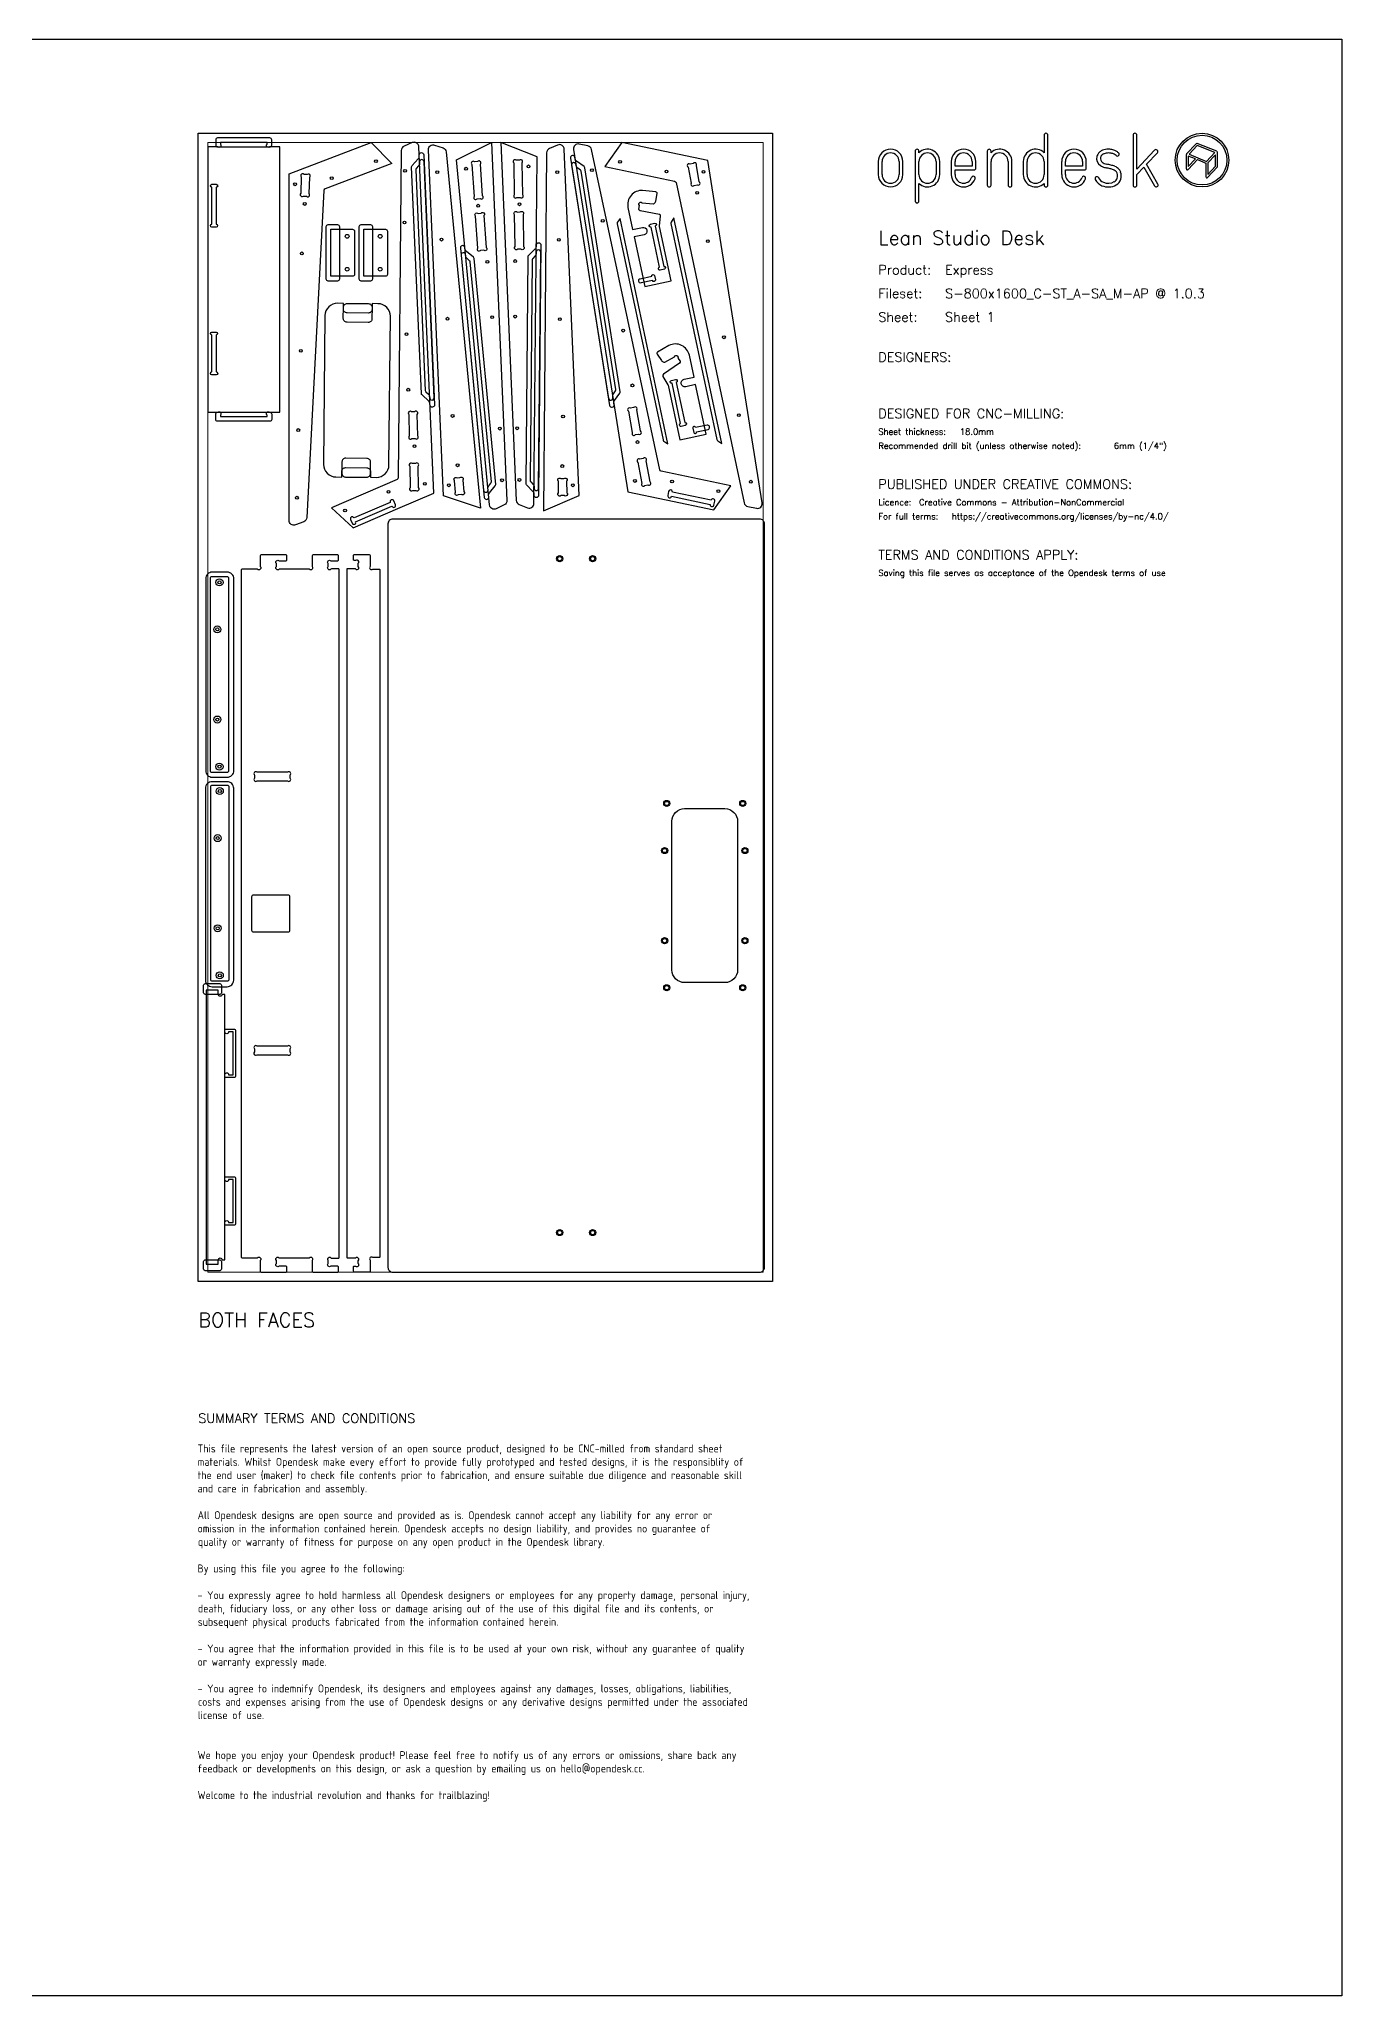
# Model space of a CAD drawing. Header units: millimetres. Extents: x -300 to 5880, y -300 to 4158.
# Drawn here: x 3112 to 5880, y 0 to 4158 of the extents above; entities that cross this region are included whole.
import ezdxf
from ezdxf.enums import TextEntityAlignment as Align

# ---------------------------------------------------------------- set-up
doc = ezdxf.new("R2010")
doc.units = ezdxf.units.MM
doc.layers.add('00-NOPRINT_TEXT', color=7, linetype='Continuous', lineweight=25)
doc.layers.add('00_NOPRINT_TOLERANCE', color=7, linetype='Continuous', lineweight=5)
for name, color, linetype, lineweight, true_color in [('BOARD_$TH-NOMINAL', 3, 'Continuous', 30, 0x00ff00), ('TOP-CUT-INSIDE_18.000MM', 1, 'Continuous', 25, 0xff1c00), ('TOP-CUT-OUTSIDE_18.000MM', 220, 'Continuous', 25, 0xff00d1), ('TOP-HOLE-6.000MM-DIAM_14.000MM', 220, 'Continuous', 25, 0xff00c7), ('TOP-HOLE-6.600MM-DIAM_18.000MM', 3, 'Continuous', 25, 0x00ff0c), ('TOP-HOLE-8.000MM-DIAM_18.000MM', 3, 'Continuous', 25, 0x00ff0c), ('TOP-HOLE-9.000MM-DIAM_13.000MM', 190, 'Continuous', 25, 0x9500ff), ('TOP-POCKET-INSIDE_1.000MM', 3, 'Continuous', 25, 0x0eff00), ('TOP-POCKET-INSIDE_12.000MM', 140, 'Continuous', 25, 0x00b1ff), ('TOP-POCKET-INSIDE_14.000MM', 190, 'Continuous', 25, 0x9300ff), ('TOP-POCKET-INSIDE_6.000MM', 6, 'Continuous', 25, 0xff00e0), ('TOP-POCKET-INSIDE_9.000MM', 60, 'Continuous', 25, 0xb0ff00)]:
    doc.layers.add(name, color=color, linetype=linetype, lineweight=lineweight, true_color=true_color)
doc.layers.add('TOP-CHAMFER-ONLINE_14.000MM', color=70, linetype='Continuous', true_color=0x8fff00)
doc.layers.add('TOP-POCKET-INSIDE_12MM', color=140, linetype='Continuous', true_color=0x00b1ff)
doc.styles.add('OD-ISOCP-17_221', font='isocp.shx')
doc.styles.add('OD-ISOCP-17_222', font='isocp.shx')
doc.styles.add('OD-ISOCP-17_223', font='isocp.shx')
doc.styles.add('OD-ISOCP-17_224', font='isocp.shx')
doc.styles.add('OD-ISOCP-17_225', font='isocp.shx')
doc.styles.add('OD-ISOCP-17_226', font='isocp.shx')
doc.styles.add('OD-ISOCP-17_227', font='isocp.shx')
doc.styles.add('OD-ISOCP-17_228', font='isocp.shx')
doc.styles.add('OD-ISOCP-17_229', font='isocp.shx')
doc.styles.add('OD-ISOCP-17_230', font='isocp.shx')
doc.styles.add('OD-ISOCP-17_231', font='isocp.shx')
doc.styles.add('OD-ISOCP-17_232', font='isocp.shx')
doc.styles.add('OD-ISOCP-17_233', font='isocp.shx')
doc.styles.add('OD-ISOCP-17_234', font='isocp.shx')
doc.styles.add('OD-ISOCP-17_235', font='isocp.shx')
doc.styles.add('OD-ISOCP-17_236', font='isocp.shx')
doc.styles.add('OD-ISOCP-17_237', font='isocp.shx')
doc.styles.add('OD-ISOCP-17_238', font='isocp.shx')
doc.styles.add('OD-ISOCP-17_239', font='isocp.shx')
doc.styles.add('OD-SIMPLEX-13_86', font='simplex.shx')
doc.styles.add('OD-SIMPLEX-20_82', font='simplex.shx')
doc.styles.add('OD-SIMPLEX-20_86', font='simplex.shx')
doc.styles.add('OD-SIMPLEX-30_83', font='simplex.shx')
doc.styles.add('OD-SIMPLEX-30_87', font='simplex.shx')

# ---------------------------------------------------------------- blocks, each defined once
blk = doc.blocks.new('Borders Opendesk_7')
at = {"layer": '00-NOPRINT_TEXT'}
for p, q in [((0, 4158), (5880, 4158)), ((5880, 4158), (5880, 0)), ((5247.4, 3954), (5247.4, 3916.7)), ((5255.3, 3848), (5255.3, 3954)), ((5436.4, 3954), (5436.4, 3848)), ((5444.4, 3881.9), (5444.4, 3954)), ((4973.4, 3920.1), (4973.4, 3814.1)), ((4981.3, 3916.7), (4981.3, 3920.1)), ((5126.6, 3920.1), (5126.6, 3848)), ((5134.5, 3916.7), (5134.5, 3920.1)), ((5482.1, 3922), (5444.4, 3881.9)), ((5464.8, 3892.1), (5487.9, 3916.6)), ((5549.5, 3912.6), (5549.5, 3882.2)), ((5570.5, 3935.8), (5550.1, 3914)), ((5553.7, 3909.6), (5553.7, 3887.4)), ((5568.8, 3903.5), (5553.7, 3909.6)), ((5572.6, 3931.9), (5555.2, 3913.4)), ((5555.2, 3913.4), (5592.6, 3898.3)), ((5610, 3916.9), (5572.6, 3931.9)), ((5614.4, 3919.6), (5572.8, 3936.3)), ((5592.6, 3898.3), (5610, 3916.9)), ((5611.5, 3912.4), (5595.2, 3895.1)), ((5611.5, 3888.1), (5611.5, 3912.4)), ((5615.7, 3887.3), (5615.7, 3917.6)), ((4895, 3898), (4895, 3870.1)), ((4902.9, 3870.1), (4902.9, 3898)), ((4939.3, 3898), (4939.3, 3870.1)), ((4947.3, 3870.1), (4947.3, 3898)), ((4981.3, 3870.1), (4981.3, 3898)), ((5017.7, 3898), (5017.7, 3870.1)), ((5025.6, 3870.1), (5025.6, 3898)), ((5050, 3898), (5050, 3870.1)), ((5058, 3888.1), (5058, 3898)), ((5094.4, 3888.1), (5058, 3888.1)), ((5058, 3870.1), (5058, 3880.1)), ((5058, 3880.1), (5098.3, 3880.1)), ((5094.4, 3898), (5094.4, 3888.1)), ((5102.3, 3884.1), (5102.3, 3898)), ((5134.5, 3848), (5134.5, 3898)), ((5170.9, 3898), (5170.9, 3848)), ((5178.9, 3848), (5178.9, 3898)), ((5203, 3898), (5203, 3870.1)), ((5211, 3870.1), (5211, 3898)), ((5247.4, 3898), (5247.4, 3870.1)), ((5284.6, 3898), (5284.6, 3870.1)), ((5292.6, 3888.1), (5292.6, 3898)), ((5329, 3888.1), (5292.6, 3888.1)), ((5292.6, 3870.1), (5292.6, 3880.1)), ((5292.6, 3880.1), (5332.9, 3880.1)), ((5329, 3898), (5329, 3888.1)), ((5336.9, 3884.1), (5336.9, 3898)), ((5444.4, 3870.4), (5459.1, 3886)), ((5444.4, 3848), (5444.4, 3870.4)), ((5459.1, 3886), (5482.1, 3846)), ((5489, 3850), (5464.8, 3892.1)), ((5553.1, 3880.8), (5572.9, 3901.9)), ((5553.7, 3887.4), (5568.8, 3903.5)), ((5572.9, 3901.9), (5591.1, 3894.5)), ((5591.1, 3894.5), (5591.1, 3865.5)), ((5594.7, 3864.1), (5615.1, 3885.8)), ((5595.2, 3895.1), (5595.2, 3870.7)), ((5595.2, 3870.7), (5611.5, 3888.1)), ((4981.3, 3814.1), (4981.3, 3851.4)), ((5247.4, 3851.4), (5247.4, 3848)), ((5880, 0), (0, 0))]:
    blk.add_line(p, q, dxfattribs=at)
for radius in [57, 52.9]:
    blk.add_circle((5582.9, 3901), radius, dxfattribs=at)
for centre, radius, start, end in [((5251.3, 3954), 3.97, 0, 180), ((5440.4, 3954), 3.97, 0, 180), ((4921.1, 3898), 26.1, 0, 180), ((4921.1, 3898), 18.2, 0, 180), ((4977.3, 3920.1), 3.97, 0, 180), ((4999.5, 3898), 26.1, 0, 134.1316), ((4999.5, 3898), 18.2, 0, 180), ((5076.2, 3898), 26.1, 0, 180), ((5076.2, 3898), 18.2, 0, 180), ((5130.6, 3920.1), 3.97, 0, 180), ((5152.7, 3898), 26.1, 0, 134.1316), ((5152.7, 3898), 18.2, 0, 180), ((5229.2, 3898), 26.1, 45.8684, 180), ((5229.2, 3898), 18.2, 0, 180), ((5310.8, 3898), 26.1, 0, 180), ((5310.8, 3898), 18.2, 0, 180), ((5377.2, 3904.5), 18.3, 167.0964, 235.8453), ((5375.9, 3904.8), 16.9, 150.5139, 167.0489), ((5377.5, 3903.4), 19, 138.9882, 149.267), ((5377.5, 3903.4), 19, 127.9168, 138.9882), ((5380.5, 3899.5), 24, 111.7012, 127.9168), ((5375.9, 3904.8), 8.99, 151.0519, 168.0238), ((5377.5, 3903.4), 11.1, 138.9882, 148.8091), ((5377.5, 3903.4), 11.1, 127.9168, 138.9882), ((5380.5, 3899.5), 16, 111.7012, 127.9168), ((5383.5, 3891.9), 32.1, 90, 111.7012), ((5383.5, 3891.9), 24.2, 90, 111.7012), ((5383.5, 3878.8), 45.3, 80.7104, 90), ((5383.5, 3878.8), 37.3, 80.7104, 90), ((5385.9, 3893.2), 22.7, 71.5035, 80.7104), ((5385.9, 3893.2), 30.7, 71.5035, 80.7104), ((5387.1, 3896.7), 19, 61.0356, 71.5035), ((5387.1, 3896.7), 26.9, 61.0356, 71.5035), ((5387.1, 3896.7), 19, 46.7983, 61.0356), ((5387.1, 3896.7), 26.9, 46.7983, 61.0356), ((5402.8, 3913.5), 3.97, 226.7983, 46.7983), ((5485, 3919.3), 3.97, 316.7135, 136.7135), ((5551.6, 3912.6), 2.06, 136.7696, 180), ((5572, 3934.4), 2.06, 68.0714, 136.7696), ((5613.6, 3917.6), 2.06, 0, 68.0714), ((4921.1, 3870.1), 26.1, 180, 0), ((4921.1, 3870.1), 18.2, 180, 0), ((4999.5, 3870.1), 18.2, 180, 0), ((4999.5, 3870.1), 26.1, 225.8684, 0), ((5076.2, 3870.1), 26.1, 180, 340.0258), ((5076.2, 3870.1), 18.2, 180, 340.0258), ((5098.3, 3884.1), 3.97, 270, 0), ((5229.2, 3870.1), 26.1, 180, 314.1316), ((5229.2, 3870.1), 18.2, 180, 0), ((5310.8, 3870.1), 26.1, 180, 340.0258), ((5310.8, 3870.1), 18.2, 180, 340.0258), ((5332.9, 3884.1), 3.97, 270, 0), ((5377.2, 3904.5), 10.3, 167.9603, 235.8613), ((5382, 3911.6), 26.9, 235.8511, 248.0912), ((5382, 3911.6), 18.9, 235.8511, 248.0912), ((5388.7, 3928.4), 44.9, 248.0912, 257.5385), ((5388.7, 3928.4), 37, 248.0912, 257.5385), ((5300, 3526.6), 366.5, 76.1947, 77.5385), ((5300, 3526.6), 374.5, 76.1947, 77.5385), ((5372.7, 3822.5), 61.9, 69.1442, 76.1947), ((5372.7, 3822.5), 69.8, 69.1442, 76.1947), ((5389.5, 3866.6), 14.6, 38.9291, 69.1442), ((5389.5, 3866.6), 22.5, 38.9291, 69.1442), ((5393.9, 3870.2), 8.99, 17.5834, 38.9291), ((5385.6, 3867.6), 17.6, 343.8033, 17.5834), ((5393.9, 3870.2), 16.9, 17.5834, 38.9291), ((5385.6, 3867.6), 25.5, 343.8033, 17.5834), ((5551.6, 3882.2), 2.06, 180, 316.7696), ((5613.6, 3887.3), 2.06, 316.7696, 0), ((5097, 3862.6), 3.97, 340.0258, 160.0258), ((5130.6, 3848), 3.97, 180, 0), ((5174.9, 3848), 3.97, 180, 0), ((5251.3, 3848), 3.97, 180, 0), ((5331.6, 3862.6), 3.97, 340.0258, 160.0258), ((5359.7, 3861.7), 3.97, 24.786, 204.786), ((5380.2, 3871.2), 26.6, 204.786, 247.9544), ((5380.2, 3871.2), 18.7, 204.786, 247.9544), ((5383.5, 3879.3), 35.4, 247.9544, 298.2026), ((5383.5, 3879.3), 27.4, 247.9544, 298.2026), ((5390.6, 3866.1), 12.5, 298.2026, 343.8033), ((5390.6, 3866.1), 20.4, 298.2026, 343.8033), ((5440.4, 3848), 3.97, 180, 0), ((5485.5, 3848), 3.97, 209.8417, 29.8417), ((5593.2, 3865.5), 2.06, 180, 316.7696), ((4977.3, 3814.1), 3.97, 180, 0)]:
    blk.add_arc(centre, radius, start, end, dxfattribs=at)
at = {"layer": '00_NOPRINT_TOLERANCE'}
for p, q in [((3450, 3958), (4670, 3958)), ((3450, 1518), (3450, 3958)), ((4670, 3958), (4670, 1518)), ((3470, 3938), (4650, 3938)), ((3470, 1538), (3470, 3938)), ((4650, 3938), (4650, 1538)), ((4670, 1518), (3450, 1518)), ((4650, 1538), (3470, 1538))]:
    blk.add_line(p, q, dxfattribs=at)
at = {"layer": 'BOARD_$TH-NOMINAL'}
for p, q in [((3450, 3958), (4670, 3958)), ((3450, 1518), (3450, 3958)), ((4670, 3958), (4670, 1518)), ((4670, 1518), (3450, 1518))]:
    blk.add_line(p, q, dxfattribs=at)
at = {"layer": '00-NOPRINT_TEXT'}
for s, height, style, p in [('Lean Studio Desk', 30, 'OD-SIMPLEX-30_83', (4895, 3720.9)), ('Product:', 20, 'OD-SIMPLEX-20_82', (4895, 3657.9)), ('Express', 20, 'OD-SIMPLEX-20_82', (5036.9, 3657.9)), ('Fileset:', 20, 'OD-SIMPLEX-20_82', (4895, 3607.7)), ('S-800x1600_C-ST_A-SA_M-AP @ 1.0.3', 20, 'OD-SIMPLEX-20_82', (5036.9, 3607.6)), ('Sheet:', 20, 'OD-SIMPLEX-20_82', (4895, 3557.4)), ('Sheet 1', 20, 'OD-SIMPLEX-20_82', (5036.9, 3557.5)), ('DESIGNERS:', 20, 'OD-SIMPLEX-20_82', (4895, 3472.4)), ('DESIGNED FOR CNC-MILLING:', 20, 'OD-SIMPLEX-20_82', (4895, 3352.4)), ('Sheet thickness:', 13, 'OD-SIMPLEX-13_86', (4895, 3317.4)), ('18.0mm', 13, 'OD-SIMPLEX-13_86', (5068.3, 3317.4)), ('Recommended drill bit (unless otherwise noted):', 13, 'OD-SIMPLEX-13_86', (4895, 3287.4)), ('6mm (1/4")', 13, 'OD-SIMPLEX-13_86', (5395.5, 3287.4)), ('PUBLISHED UNDER CREATIVE COMMONS:', 20, 'OD-SIMPLEX-20_82', (4895, 3202.4)), ('Licence:', 13, 'OD-SIMPLEX-13_86', (4895, 3167.4)), ('Creative Commons - Attribution-NonCommercial', 13, 'OD-SIMPLEX-13_86', (4981.5, 3167.4)), ('For full terms:', 13, 'OD-SIMPLEX-13_86', (4895, 3137.4)), ('https://creativecommons.org/licenses/by-nc/4.0/', 13, 'OD-SIMPLEX-13_86', (5051.1, 3137.4)), ('TERMS AND CONDITIONS APPLY:', 20, 'OD-SIMPLEX-20_82', (4895, 3052.3)), ('Saving this file serves as acceptance of the Opendesk terms of use ', 13, 'OD-SIMPLEX-13_86', (4895, 3017.3))]:
    blk.add_text(s, height=height, dxfattribs=dict(at, style=style)).set_placement(p)
at = {"layer": '00-NOPRINT_TEXT', "color": 7}
for s, height, style, p in [('BOTH FACES', 30, 'OD-SIMPLEX-30_87', (3450, 1451.3)), ('SUMMARY TERMS AND CONDITIONS', 20, 'OD-SIMPLEX-20_86', (3450, 1237.4))]:
    blk.add_text(s, height=height, dxfattribs=dict(at, style=style)).set_placement(p, align=Align.TOP_LEFT)
for s, style, p in [('This file represents the latest version of an open source product, designed to be CNC-milled from standard sheet', 'OD-ISOCP-17_221', (3448.5, 1154.7)), ('materials. Whilst Opendesk make every effort to provide fully prototyped and tested designs, it is the responsiblity of', 'OD-ISOCP-17_222', (3448.5, 1126.3)), ('the end user (maker) to check file contents prior to fabrication, and ensure suitable due diligence and reasonable skill', 'OD-ISOCP-17_223', (3448.5, 1098)), ('and care in fabrication and assembly.', 'OD-ISOCP-17_224', (3448.5, 1069.7)), ('All Opendesk designs are open source and provided as is. Opendesk cannot accept any liability for any error or', 'OD-ISOCP-17_225', (3448.5, 1013)), ('omission in the information contained herein. Opendesk accepts no design liability, and provides no guarantee of', 'OD-ISOCP-17_226', (3448.5, 984.7)), ('quality or warranty of fitness for purpose on any open product in the Opendesk library.', 'OD-ISOCP-17_227', (3449.1, 956.3)), ('By using this file you agree to the following:', 'OD-ISOCP-17_228', (3448.5, 899.7)), ('- You expressly agree to hold harmless all Opendesk designers or employees for any property damage, personal injury,', 'OD-ISOCP-17_229', (3448.5, 843)), ('death, fiduciary loss, or any other loss or damage arising out of the use of this digital file and its contents, or', 'OD-ISOCP-17_230', (3449.1, 814.7)), ('subsequent physical products fabricated from the information contained herein.', 'OD-ISOCP-17_231', (3449, 786.3)), ('- You agree that the information provided in this file is to be used at your own risk, without any guarantee of quality', 'OD-ISOCP-17_232', (3448.5, 729.7)), ('or warranty expressly made.', 'OD-ISOCP-17_233', (3448.5, 701.3)), ('- You agree to indemnify Opendesk, its designers and employees against any damages, losses, obligations, liabilities,', 'OD-ISOCP-17_234', (3448.5, 644.7)), ('costs and expenses arising from the use of Opendesk designs or any derivative designs permitted under the associated', 'OD-ISOCP-17_235', (3449.1, 616.3)), ('license of use.', 'OD-ISOCP-17_236', (3448.8, 588)), ('We hope you enjoy your Opendesk product! Please feel free to notify us of any errors or omissions, share back any', 'OD-ISOCP-17_237', (3448.5, 503)), ('feedback or developments on this design, or ask a question by emailing us on hello@opendesk.cc.', 'OD-ISOCP-17_238', (3448.5, 474.7)), ('Welcome to the industrial revolution and thanks for trailblazing!', 'OD-ISOCP-17_239', (3448.5, 418))]:
    blk.add_text(s, height=17, dxfattribs=dict(at, style=style)).set_placement(p)

msp = doc.modelspace()

# ---------------------------------------------------------------- linework, layer by layer
at = {"layer": 'TOP-CHAMFER-ONLINE_14.000MM'}
msp.add_lwpolyline([(4653, 3128, 0.414214), (4643, 3138), (3863, 3138, 0.414214), (3853, 3128), (3853, 1548, 0.414214), (3863, 1538), (4643, 1538, 0.414214), (4653, 1548)], format="xyb", close=True, dxfattribs=at)
at = {"layer": 'TOP-CUT-INSIDE_18.000MM'}
for points in [[(3488, 3849.5, -0.999973), (3488, 3843.1), (3488, 3764.8, -1), (3488, 3758.5), (3479, 3758.5, -1), (3479, 3764.8), (3479, 3843.1, -1), (3479, 3849.5)], [(3488, 3444.5), (3479, 3444.5, -1), (3479, 3450.9), (3479, 3529.2, -1), (3479, 3535.5), (3488, 3535.5, -0.99964), (3488, 3529.2), (3488, 3450.9, -1)], [(4385.4, 3318.8, 1), (4390, 3325.4), (4381.6, 3370.3, 1), (4375, 3374.9), (4368.5, 3373.7, 1), (4363.9, 3367.1), (4372.3, 3322.1, 1), (4378.9, 3317.6)], [(3898.2, 3314.7, 1), (3904, 3309.1), (3910.6, 3309.2, 1), (3916.2, 3315), (3915.4, 3360.6, 1), (3909.7, 3366.2), (3903, 3366.1, 1), (3897.4, 3360.3)], [(3999.8, 3225.7), (4006.1, 3226.2, -1.006764), (4012.1, 3220.9), (4014.2, 3196.4, -1.006883), (4009.1, 3190.3), (4002.4, 3189.8, -1.007568), (3996.4, 3195), (3994.7, 3219.6, -1.007458)], [(4232.6, 3218.6), (4233.1, 3194, -1.007568), (4227.5, 3188.2), (4220.8, 3188.1, -1.006883), (4215.2, 3193.8), (4215.1, 3218.4, -1.006764), (4220.7, 3224.1), (4227, 3224.2, -1.007458)], [(3780.9, 3140.5, 1), (3773.5, 3137.4), (3777.1, 3129.1, 1), (3784.4, 3132.2), (3861.6, 3165.5, 1), (3869, 3168.6), (3865.4, 3176.9, 1), (3858, 3173.7)], [(4537.7, 3169.3, 1), (4545.6, 3167.7), (4547.4, 3176.5, 1), (4539.6, 3178.1), (4457.4, 3195.3, 1), (4449.5, 3196.9), (4447.7, 3188.1, 1), (4455.5, 3186.5)], [(4596, 2496), (4596, 2180, -0.414214), (4569.2, 2153.2), (4483.2, 2153.2, -0.414214), (4456.4, 2180), (4456.4, 2496, -0.414214), (4483.2, 2522.8), (4569.2, 2522.8, -0.414214)], [(3564.1, 2336, -0.414214), (3568.1, 2340), (3640.1, 2340, -0.414214), (3644.1, 2336), (3644.1, 2264, -0.414214), (3640.1, 2260), (3568.1, 2260, -0.414214), (3564.1, 2264)], [(3639.6, 2000, 1), (3645.3, 2005.7), (3645.3, 2012.3, 1), (3639.6, 2018), (3575.1, 2018, 1), (3569.4, 2012.3), (3569.4, 2005.7, 1), (3575.1, 2000)]]:
    msp.add_lwpolyline(points, format="xyb", close=True, dxfattribs=at)
for points in [[(3918.1, 3205), (3917.3, 3250.7, 1), (3911.5, 3256.2), (3904.9, 3256.1, 1), (3899.3, 3250.4), (3900.1, 3204.7, 1), (3905.8, 3199.1), (3912.5, 3199.2, 1), (3918.1, 3205)], [(4398.9, 3209.5), (4405.5, 3210.7, 1), (4410, 3217.3), (4401.7, 3262.2, 1), (4395.1, 3266.7), (4388.5, 3265.5, 1), (4384, 3258.9), (4392.3, 3214, 1), (4398.9, 3209.5)], [(3645.3, 2587.7), (3645.3, 2594.3, 1), (3639.6, 2600), (3575.1, 2600, 1), (3569.4, 2594.3), (3569.4, 2587.7, 1), (3575.1, 2582), (3639.6, 2582, 1), (3645.3, 2587.7)]]:
    msp.add_lwpolyline(points, format="xyb", dxfattribs=at)
at = {"layer": 'TOP-CUT-OUTSIDE_18.000MM'}
msp.add_lwpolyline([(3601.5, 3365), (3623, 3365), (3623, 3929), (3601.4, 3929, -1), (3596, 3934.8), (3596, 3938), (3497, 3938), (3497, 3934.8, -1), (3491.5, 3929), (3470, 3929), (3470, 3365), (3491.5, 3365, -1), (3497, 3359.2), (3497, 3356), (3596, 3356), (3596, 3359.2, -1), (3601.5, 3365)], format="xyb", dxfattribs=at)
for points in [[(3674.2, 3132.5), (3656.5, 3125.8, -0.52514), (3643, 3135.2), (3643, 3871.7), (3817.2, 3938), (3861.1, 3893.5), (3719.6, 3839.7, 0.297054), (3717, 3836.2), (3680.6, 3141.4, -0.297054)], [(3874.9, 3225.7, -0.297054), (3872.5, 3222.1), (3733.4, 3162.2), (3779.2, 3119.7), (3874.3, 3160.6), (3950.4, 3193.4), (3918.7, 3929.2, 0.52514), (3904.8, 3938), (3887.4, 3930.5, 0.297054), (3881.4, 3921.4)], [(3952.1, 3933), (3970.1, 3927.1, -0.297054), (3976.9, 3918.5), (4049.4, 3161.1), (3970.7, 3187.2), (3939, 3923.1, -0.52514)], [(3998.6, 3901.3), (4072.9, 3938), (4105.7, 3177.8, -0.297054), (4100.1, 3168.4), (4083.2, 3160.1, -0.52514), (4068.8, 3168.1)], [(4149.7, 3162.1, 0.52514), (4163.3, 3171.3), (4170.1, 3907.8), (4092.9, 3938), (4125.7, 3177.8, 0.297054), (4132.1, 3169)], [(4213.6, 3933), (4196.3, 3925.5, 0.297054), (4190.2, 3916.4), (4183.2, 3155.6), (4259.3, 3188.4), (4227.6, 3924.2, 0.52514)], [(4278, 3931.1), (4259.5, 3935, 0.52514), (4247.6, 3923.6), (4362.9, 3196.2), (4444, 3179.2), (4545.4, 3158), (4581.8, 3208.8), (4433.6, 3239.8, -0.297054), (4430.5, 3242.9), (4285.7, 3923.4, 0.297054)], [(4462.1, 3856.2, -0.297054), (4465.2, 3853.1), (4609.9, 3172.6, 0.297054), (4617.7, 3164.9), (4636.1, 3161, 0.52514), (4648.1, 3172.4), (4532.8, 3899.8), (4350.3, 3938), (4313.9, 3887.2)], [(4393.8, 3757.9, -1), (4397.1, 3742.1), (4376.2, 3737.7), (4398.6, 3632.5), (4454.8, 3644.4), (4430.1, 3760.2, -0.079557), (4430.1, 3761.2), (4432.4, 3781.8, 0.392137), (4429.8, 3785.4), (4388.7, 3793.2, -0.414145), (4386.2, 3796.9), (4387.5, 3804.5, -1.089365), (4393.2, 3810.1), (4416.5, 3808, 0.171154), (4418.5, 3808.5, 0.204683), (4421.9, 3813.8), (4424.8, 3829.9, 0.434012), (4422.1, 3833.4), (4394.1, 3836.5, 0.488497), (4363, 3800), (4372.8, 3753.5)], [(3777.9, 3754, -0.414214), (3781.9, 3750), (3781.9, 3658, -0.414214), (3777.9, 3654), (3731.9, 3654), (3731.9, 3754)], [(3851.9, 3750), (3851.9, 3658, -0.414214), (3847.9, 3654), (3801.9, 3654), (3801.9, 3754), (3847.9, 3754, -0.414214)], [(4439.2, 3303.6), (4448, 3297.9), (4346.1, 3777.2), (4340.4, 3768.4, 0.198912), (4339.8, 3765.4), (4437.5, 3306.2, 0.198912)], [(4562.6, 3298.9), (4460.7, 3778.2), (4454.9, 3769.4, 0.198912), (4454.4, 3766.3), (4552.1, 3307.1, 0.198912), (4553.8, 3304.6)], [(3763.1, 3247.5), (3808.1, 3247.1, -0.414214), (3816, 3239.1), (3815.9, 3226.9), (3828.4, 3226.8, 0.414214), (3855.2, 3253.1), (3858.1, 3569.1, 0.414214), (3831.8, 3595.8), (3819.3, 3595.9), (3819.2, 3583.8, -0.414214), (3811.2, 3575.9), (3766.2, 3576.3, -0.414214), (3758.2, 3584.4), (3758.4, 3596.5), (3745.9, 3596.6, 0.414214), (3719.1, 3570.4), (3716.2, 3254.4, 0.414214), (3742.4, 3227.6), (3754.9, 3227.5), (3755, 3239.6, -0.414214)], [(4482.5, 3435.3), (4503.4, 3439.8), (4493.5, 3486.3, 0.488497), (4450.2, 3507), (4425.8, 3492.8, 0.434012), (4424.8, 3488.5), (4434, 3474.9, 0.204683), (4439.3, 3471.5, 0.171154), (4441.3, 3471.8), (4461.8, 3483.2, -1.089365), (4469.2, 3480.4), (4473.6, 3474, -0.414145), (4472.7, 3469.6), (4438.4, 3445.8, 0.392137), (4437.4, 3441.4), (4448, 3423.5, -0.079557), (4448.3, 3422.5), (4472.9, 3306.8), (4529.1, 3318.8), (4506.8, 3423.9), (4485.8, 3419.5, -1)], [(4653, 3128, 0.414214), (4643, 3138), (3863, 3138, 0.414214), (3853, 3128), (3853, 1548, 0.414214), (3863, 1538), (4643, 1538, 0.414214), (4653, 1548)], [(3621.7, 1568.5), (3622.3, 1568), (3685.6, 1568), (3686.1, 1568.5, -1), (3691.8, 1562.8), (3691.8, 1540, 0.414187), (3693.8, 1538), (3746, 1538, 0.414214), (3748, 1540), (3748, 1548.5, 0.414214), (3746, 1550.5), (3731.7, 1550.5, -1), (3726, 1556.2), (3726, 1562.8, -1), (3731.7, 1568.5), (3732.6, 1567.5), (3748, 1567.5, 0.414214), (3749, 1568.5), (3749, 3031.5, 0.414214), (3748, 3032.5), (3732.7, 3032.5), (3731.7, 3031.5, -1), (3726, 3037.2), (3726, 3043.8, -1), (3731.7, 3049.5), (3746, 3049.5, 0.414214), (3748, 3051.5), (3748, 3060, 0.414214), (3746, 3062), (3693.8, 3062, 0.414187), (3691.8, 3060), (3691.8, 3037.2, -1), (3686.1, 3031.5), (3685.6, 3032), (3622.3, 3032), (3621.7, 3031.5, -1), (3616, 3037.2), (3616, 3043.8, -1), (3621.7, 3049.5), (3636, 3049.5, 0.414214), (3638, 3051.5), (3638, 3060, 0.414214), (3636, 3062), (3583.8, 3062, 0.414187), (3581.8, 3060), (3581.8, 3037.2, -1), (3576.1, 3031.5), (3543, 3031.5, 0.414214), (3541, 3029.5), (3541, 1570.5, 0.414214), (3543, 1568.5), (3576.1, 1568.5, -1), (3581.8, 1562.8), (3581.8, 1540, 0.414187), (3583.8, 1538), (3636, 1538, 0.414214), (3638, 1540), (3638, 1548.5, 0.414214), (3636, 1550.5), (3621.7, 1550.5, -1), (3616, 1556.2), (3616, 1562.8, -1)], [(3836, 1570.9, -0.414214), (3834, 1568.9), (3820.9, 1568.9, 1), (3815.3, 1563.2), (3815.2, 1540, -0.414214), (3813.2, 1538), (3782, 1538, -0.41408), (3780, 1540), (3780, 1548.9, -0.414214), (3782, 1550.9), (3784.3, 1550.9, 1), (3790, 1556.5), (3790, 1562.2, 1), (3784.3, 1567.9), (3767, 1567.9, -0.414214), (3766, 1568.9), (3766, 3031.9, -0.414214), (3767, 3032.9), (3783.6, 3032.9, 1.168777), (3790, 3037.5), (3790, 3044.2, 1), (3784.3, 3049.9), (3782, 3049.9, -0.414214), (3780, 3051.9), (3780, 3060.8, -0.414214), (3782, 3062.8), (3813.1, 3062.8, -0.41408), (3815.1, 3060.8), (3815.2, 3037.4, 0.983785), (3820.9, 3031.9), (3834, 3031.9, -0.414214), (3836, 3029.9)], [(3479, 2600.1), (3511, 2600.1, 0.414214), (3515, 2604.1), (3515, 3011.7, 0.414214), (3511, 3015.7), (3479, 3015.7, 0.414214), (3475, 3011.7), (3475, 2604.1, 0.414214)], [(3475.7, 2568.2), (3475.7, 2160.6, 0.414214), (3479.7, 2156.6), (3511.7, 2156.6, 0.414214), (3515.7, 2160.6), (3515.7, 2568.2, 0.414214), (3511.7, 2572.2), (3479.7, 2572.2, 0.414214)], [(3506.4, 2048.5), (3506.4, 2128), (3500.4, 2128, -1), (3492.4, 2128), (3492.4, 2137), (3467, 2137), (3467, 1555), (3492.4, 1555), (3492.4, 1564, -1), (3500.4, 1564), (3506.4, 1564), (3506.4, 1643.5, -1), (3514.4, 1643.5), (3524.4, 1643.5), (3524.4, 1734.5), (3514.4, 1734.5, -1), (3506.4, 1734.5), (3506.4, 1957.5, -1), (3514.4, 1957.5), (3524.4, 1957.5), (3524.4, 2048.5), (3514.4, 2048.5, -1)]]:
    msp.add_lwpolyline(points, format="xyb", close=True, dxfattribs=at)
at = {"layer": 'TOP-HOLE-6.000MM-DIAM_14.000MM'}
for centre in [(3827.6, 3898.5), (3889.4, 3878.3), (3957.8, 3875.4), (4018.9, 3882.7), (4151.5, 3887.6), (4212.9, 3875.2), (4286.5, 3879.6), (4346.2, 3897.4), (4444.8, 3876.7), (4523.7, 3876), (3655.6, 3849.6), (3733.5, 3862.7), (4510, 3831.5), (3676.1, 3807.8), (4044.6, 3804), (4132.7, 3807), (3888.3, 3768.3), (4309.4, 3772), (3669.9, 3702.7), (3966.8, 3731.9), (4216.3, 3731.4), (4532.6, 3728.7), (4064.3, 3684.8), (4123.4, 3686.5), (3979.5, 3563.9), (4074.3, 3567.2), (4123.5, 3568.4), (4218.1, 3563), (4352.7, 3538.6), (3667.9, 3495.7), (3892.3, 3531), (4567, 3524.5), (3896.2, 3413), (4372.4, 3422.2), (3662.5, 3327.4), (3990.4, 3357.2), (4090.7, 3330.4), (4127.5, 3331.1), (4225.1, 3356.1), (4598.7, 3359.1), (3909.6, 3292.9), (4383.1, 3301.8), (4001.1, 3252.5), (4223.4, 3250.8), (3931.2, 3213), (3982.4, 3209.9), (4095.5, 3220.5), (4132.3, 3221.2), (4245.7, 3210), (4377.9, 3219.2), (4456.6, 3218.1), (4624, 3217.6), (3659.7, 3183.6), (3854.3, 3196.2), (4555.1, 3197.5), (3761.8, 3156.4)]:
    msp.add_circle(centre, 3, dxfattribs=at)
at = {"layer": 'TOP-HOLE-6.600MM-DIAM_18.000MM'}
for centre in [(3495, 3003.7), (3490.5, 2903.7), (3490.5, 2712.1), (3495, 2612.1), (3495.7, 2560.2), (3491.2, 2460.2), (3491.2, 2268.6), (3495.7, 2168.6)]:
    msp.add_circle(centre, 3.3, dxfattribs=at)
at = {"layer": 'TOP-HOLE-8.000MM-DIAM_18.000MM'}
for centre in [(3766.4, 3739), (3836.4, 3739), (3766.4, 3669), (3836.4, 3669)]:
    msp.add_circle(centre, 4, dxfattribs=at)
at = {"layer": 'TOP-HOLE-9.000MM-DIAM_13.000MM'}
for centre in [(4218, 3054), (4288, 3054), (4445.4, 2533.8), (4607, 2533.8), (4440.9, 2433.8), (4611.5, 2433.8), (4440.9, 2242.2), (4611.5, 2242.2), (4445.4, 2142.2), (4607, 2142.2), (4218, 1622), (4288, 1622)]:
    msp.add_circle(centre, 4.5, dxfattribs=at)
at = {"layer": 'TOP-POCKET-INSIDE_1.000MM'}
for centre in [(4218, 3054), (4288, 3054), (4445.4, 2533.8), (4607, 2533.8), (4440.9, 2433.8), (4611.5, 2433.8), (4440.9, 2242.2), (4611.5, 2242.2), (4445.4, 2142.2), (4607, 2142.2), (4218, 1622), (4288, 1622)]:
    msp.add_circle(centre, 6.5, dxfattribs=at)
at = {"layer": 'TOP-POCKET-INSIDE_12.000MM'}
for points in [[(3679.6, 3824.3, 1.002005), (3685.5, 3829.8), (3686.8, 3864.4, 1.004394), (3681.4, 3870.3), (3674.7, 3870.5, 0.989655), (3668.8, 3865.1), (3667.9, 3830.4, 1.008073), (3673.4, 3824.6)], [(4036.2, 3823.9, 1), (4042.3, 3818.6), (4048.9, 3819.1, 1), (4054.2, 3825.1), (4049.5, 3892.6, 1), (4043.5, 3897.9), (4036.8, 3897.4, 1), (4031.5, 3891.4)], [(4504, 3847.3), (4510.1, 3848.5, 1.008073), (4514.6, 3855.1), (4508.3, 3889.3, 0.989655), (4501.6, 3893.7), (4495, 3892.4, 1.004394), (4490.6, 3885.8), (4497.3, 3851.8, 1.002005)], [(4057.1, 3782.9), (4061.8, 3715.4, -1), (4056.6, 3709.3), (4049.9, 3708.9, -1), (4043.9, 3714.1), (4039.2, 3781.7, -1), (4044.4, 3787.7), (4051.1, 3788.2, -1)], [(3766.3, 3596.3), (3811.3, 3595.9, -0.414214), (3819.3, 3587.8), (3819.1, 3563.8, -0.414214), (3811, 3555.9), (3766, 3556.3, -0.414214), (3758.1, 3564.4), (3758.3, 3588.4, -0.414214)], [(3755, 3235.6, 0.414214), (3762.9, 3227.5), (3807.9, 3227.1, 0.414214), (3816, 3235.1), (3816.2, 3259.1, 0.414214), (3808.3, 3267.1), (3763.3, 3267.5, 0.414214), (3755.2, 3259.6)]]:
    msp.add_lwpolyline(points, format="xyb", close=True, dxfattribs=at)
for points in [[(4121.3, 3827.1, 1), (4127.1, 3821.6), (4133.8, 3821.7, 1), (4139.3, 3827.4), (4138.2, 3895.1, 1), (4132.4, 3900.7), (4125.7, 3900.6, 1), (4120.2, 3894.8), (4121.3, 3827.1)], [(4135.6, 3711.7), (4128.9, 3711.6, -1), (4123.2, 3717.2), (4122, 3784.8, -1), (4127.6, 3790.6), (4134.3, 3790.7, -1), (4140, 3785.1), (4141.2, 3717.5, -1), (4135.6, 3711.7)]]:
    msp.add_lwpolyline(points, format="xyb", dxfattribs=at)
at = {"layer": 'TOP-POCKET-INSIDE_12MM'}
for points in [[(3525.7, 3011.3, 0.414214), (3511.7, 3025.3), (3479.7, 3025.3, 0.414214), (3465.7, 3011.3), (3465.7, 2603.7, 0.414214), (3479.7, 2589.7), (3511.7, 2589.7, 0.414214), (3525.7, 2603.7)], [(3479.3, 2144.4), (3511.3, 2144.4, 0.414214), (3525.3, 2158.4), (3525.3, 2566, 0.414214), (3511.3, 2580), (3479.3, 2580, 0.414214), (3465.3, 2566), (3465.3, 2158.4, 0.414214)]]:
    msp.add_lwpolyline(points, format="xyb", close=True, dxfattribs=at)
at = {"layer": 'TOP-POCKET-INSIDE_14.000MM'}
for centre in [(3495, 3003.7), (3490.5, 2903.7), (3490.5, 2712.1), (3495, 2612.1), (3495.7, 2560.2), (3491.2, 2460.2), (3491.2, 2268.6), (3495.7, 2168.6)]:
    msp.add_circle(centre, 7.5, dxfattribs=at)
at = {"layer": 'TOP-POCKET-INSIDE_6.000MM'}
for points in [[(3929, 3912.4), (3951.9, 3380.9, -1), (3942.4, 3380.5), (3942.3, 3383.2, 0.198912), (3939.7, 3388.7), (3925.4, 3401.8, -0.198912), (3924.1, 3404.6), (3903.3, 3886.4, -0.198912), (3904.4, 3889.3), (3917.5, 3903.6, 0.198912), (3919.6, 3909.3), (3919.5, 3912, -1)], [(4067.2, 3185.3), (4066.9, 3187.9, -0.198912), (4068.7, 3193.8), (4081, 3208.7, 0.198912), (4081.9, 3211.7), (4036, 3691.7, 0.198912), (4034.5, 3694.4), (4019.6, 3706.8, -0.198912), (4016.7, 3712.2), (4016.5, 3714.8, 1), (4006.9, 3713.9), (4057.7, 3184.3, 1)], [(4173, 3188.5, -1), (4163.5, 3188.6), (4163.5, 3191.2, 0.198912), (4161.2, 3196.9), (4147.6, 3210.7, -0.198912), (4146.5, 3213.6), (4151, 3695.8, -0.198912), (4152.1, 3698.6), (4166, 3712.2, 0.198912), (4168.4, 3717.8), (4168.4, 3720.5, -1), (4178, 3720.4)]]:
    msp.add_lwpolyline(points, format="xyb", close=True, dxfattribs=at)
msp.add_lwpolyline([(4240.9, 3905.1), (4324.1, 3379.7, 1), (4333.6, 3381.2), (4333.2, 3383.8, -0.198912), (4334.6, 3389.8), (4346, 3405.4, 0.198912), (4346.7, 3408.4), (4271.2, 3884.7, 0.198912), (4269.6, 3887.3), (4253.9, 3898.7, -0.198912), (4250.7, 3903.9), (4250.3, 3906.6, 1), (4240.9, 3905.1)], format="xyb", dxfattribs=at)
at = {"layer": 'TOP-POCKET-INSIDE_9.000MM'}
for points in [[(3487, 3933, 0.414214), (3491, 3929), (3497, 3929), (3596, 3929), (3602, 3929, 0.414214), (3606, 3933), (3606, 3944, 0.414214), (3602, 3948), (3491, 3948, 0.414214), (3487, 3944)], [(3932.4, 3411.4, 0.198912), (3933.7, 3408.6), (3939, 3403.7, -0.198912), (3941.6, 3398.2), (3941.7, 3395.5, 1), (3951.3, 3395.9), (3929.7, 3897.4, 1), (3920.1, 3897), (3920.2, 3894.3, -0.198912), (3918.1, 3888.6), (3913.2, 3883.3, 0.198912), (3912.2, 3880.4)], [(4331.2, 3396), (4330.8, 3398.6, -0.198912), (4332.2, 3404.6), (4336.5, 3410.4, 0.198912), (4337.2, 3413.4), (4263.7, 3877.1, 0.198912), (4262.1, 3879.7), (4256.3, 3883.9, -0.198912), (4253.1, 3889.1), (4252.6, 3891.8, 1), (4243.2, 3890.3), (4321.8, 3394.5, 1)], [(3745.9, 3764, -0.414214), (3749.9, 3760), (3749.9, 3648, -0.414214), (3745.9, 3644), (3725.9, 3644, -0.414214), (3721.9, 3648), (3721.9, 3760, -0.414214), (3725.9, 3764)], [(3815.9, 3644), (3795.9, 3644, -0.414214), (3791.9, 3648), (3791.9, 3760, -0.414214), (3795.9, 3764), (3815.9, 3764, -0.414214), (3819.9, 3760), (3819.9, 3648, -0.414214)], [(4440.3, 3669), (4431.5, 3667.1, -1), (4430.2, 3673.3), (4412.1, 3758.7, -1), (4410.7, 3764.9), (4419.5, 3766.8, -1), (4420.9, 3760.6), (4439, 3675.2, -1)], [(4065.7, 3200.2), (4065.5, 3202.9, -0.198912), (4067.3, 3208.7), (4071.9, 3214.3, 0.198912), (4072.8, 3217.2), (4028, 3684.5, 0.198912), (4026.6, 3687.2), (4021, 3691.8, -0.198912), (4018.2, 3697.2), (4017.9, 3699.9, 1), (4008.4, 3699), (4056.2, 3199.3, 1)], [(4161.3, 3211.9, -0.198912), (4163.6, 3206.2), (4163.6, 3203.5, 1), (4173.2, 3203.5), (4177.8, 3705.4, 1), (4168.3, 3705.5), (4168.2, 3702.8, -0.198912), (4165.8, 3697.2), (4160.7, 3692.2, 0.198912), (4159.5, 3689.3), (4155.2, 3219.9, 0.198912), (4156.3, 3217.1)], [(4386.1, 3642.9), (4385.8, 3644.3, -0.414214), (4388.9, 3649), (4413.4, 3654.2, -1), (4419.3, 3655.5), (4421.2, 3646.3, -1), (4415.4, 3645), (4390.9, 3639.8, -0.414214)], [(4465.5, 3428.6), (4483.6, 3343.2, -1), (4484.9, 3337), (4476.1, 3335.1, -1), (4474.8, 3341.3), (4456.6, 3426.7, -1), (4455.3, 3432.9), (4464.1, 3434.8, -1)], [(3606, 3361), (3606, 3350, -0.414214), (3602, 3346), (3491, 3346, -0.414214), (3487, 3350), (3487, 3361, -0.414214), (3491, 3365), (3497, 3365), (3596, 3365), (3602, 3365, -0.414214)], [(4500.9, 3331.4), (4502.8, 3322.1, 1.006901), (4508.7, 3323.4), (4533.2, 3328.6, 0.414214), (4536.3, 3333.4), (4536, 3334.7, 0.414214), (4531.2, 3337.8), (4506.7, 3332.6, 1)], [(3495.7, 2128), (3464.9, 2128, -0.414214), (3461.4, 2131.5), (3461.4, 2147.5, -0.414214), (3464.9, 2151), (3495.7, 2151, -0.414214), (3499.2, 2147.5), (3499.2, 2131.5, -0.414214)], [(3506.4, 2051, -0.414214), (3509.9, 2054.5), (3525.9, 2054.5, -0.414214), (3529.4, 2051), (3529.4, 1955, -0.414214), (3525.9, 1951.5), (3509.9, 1951.5, -0.414214), (3506.4, 1955)], [(3506.4, 1641), (3506.4, 1737, -0.414214), (3509.9, 1740.5), (3525.9, 1740.5, -0.414214), (3529.4, 1737), (3529.4, 1641, -0.414214), (3525.9, 1637.5), (3509.9, 1637.5, -0.414214)], [(3495.7, 1564, -0.414214), (3499.2, 1560.5), (3499.2, 1544.5, -0.414214), (3495.7, 1541), (3464.9, 1541, -0.414214), (3461.4, 1544.5), (3461.4, 1560.5, -0.414214), (3464.9, 1564)]]:
    msp.add_lwpolyline(points, format="xyb", close=True, dxfattribs=at)

# ---------------------------------------------------------------- block references
msp.add_blockref('Borders Opendesk_7', (0, 0))

doc.saveas('drawing.dxf')
